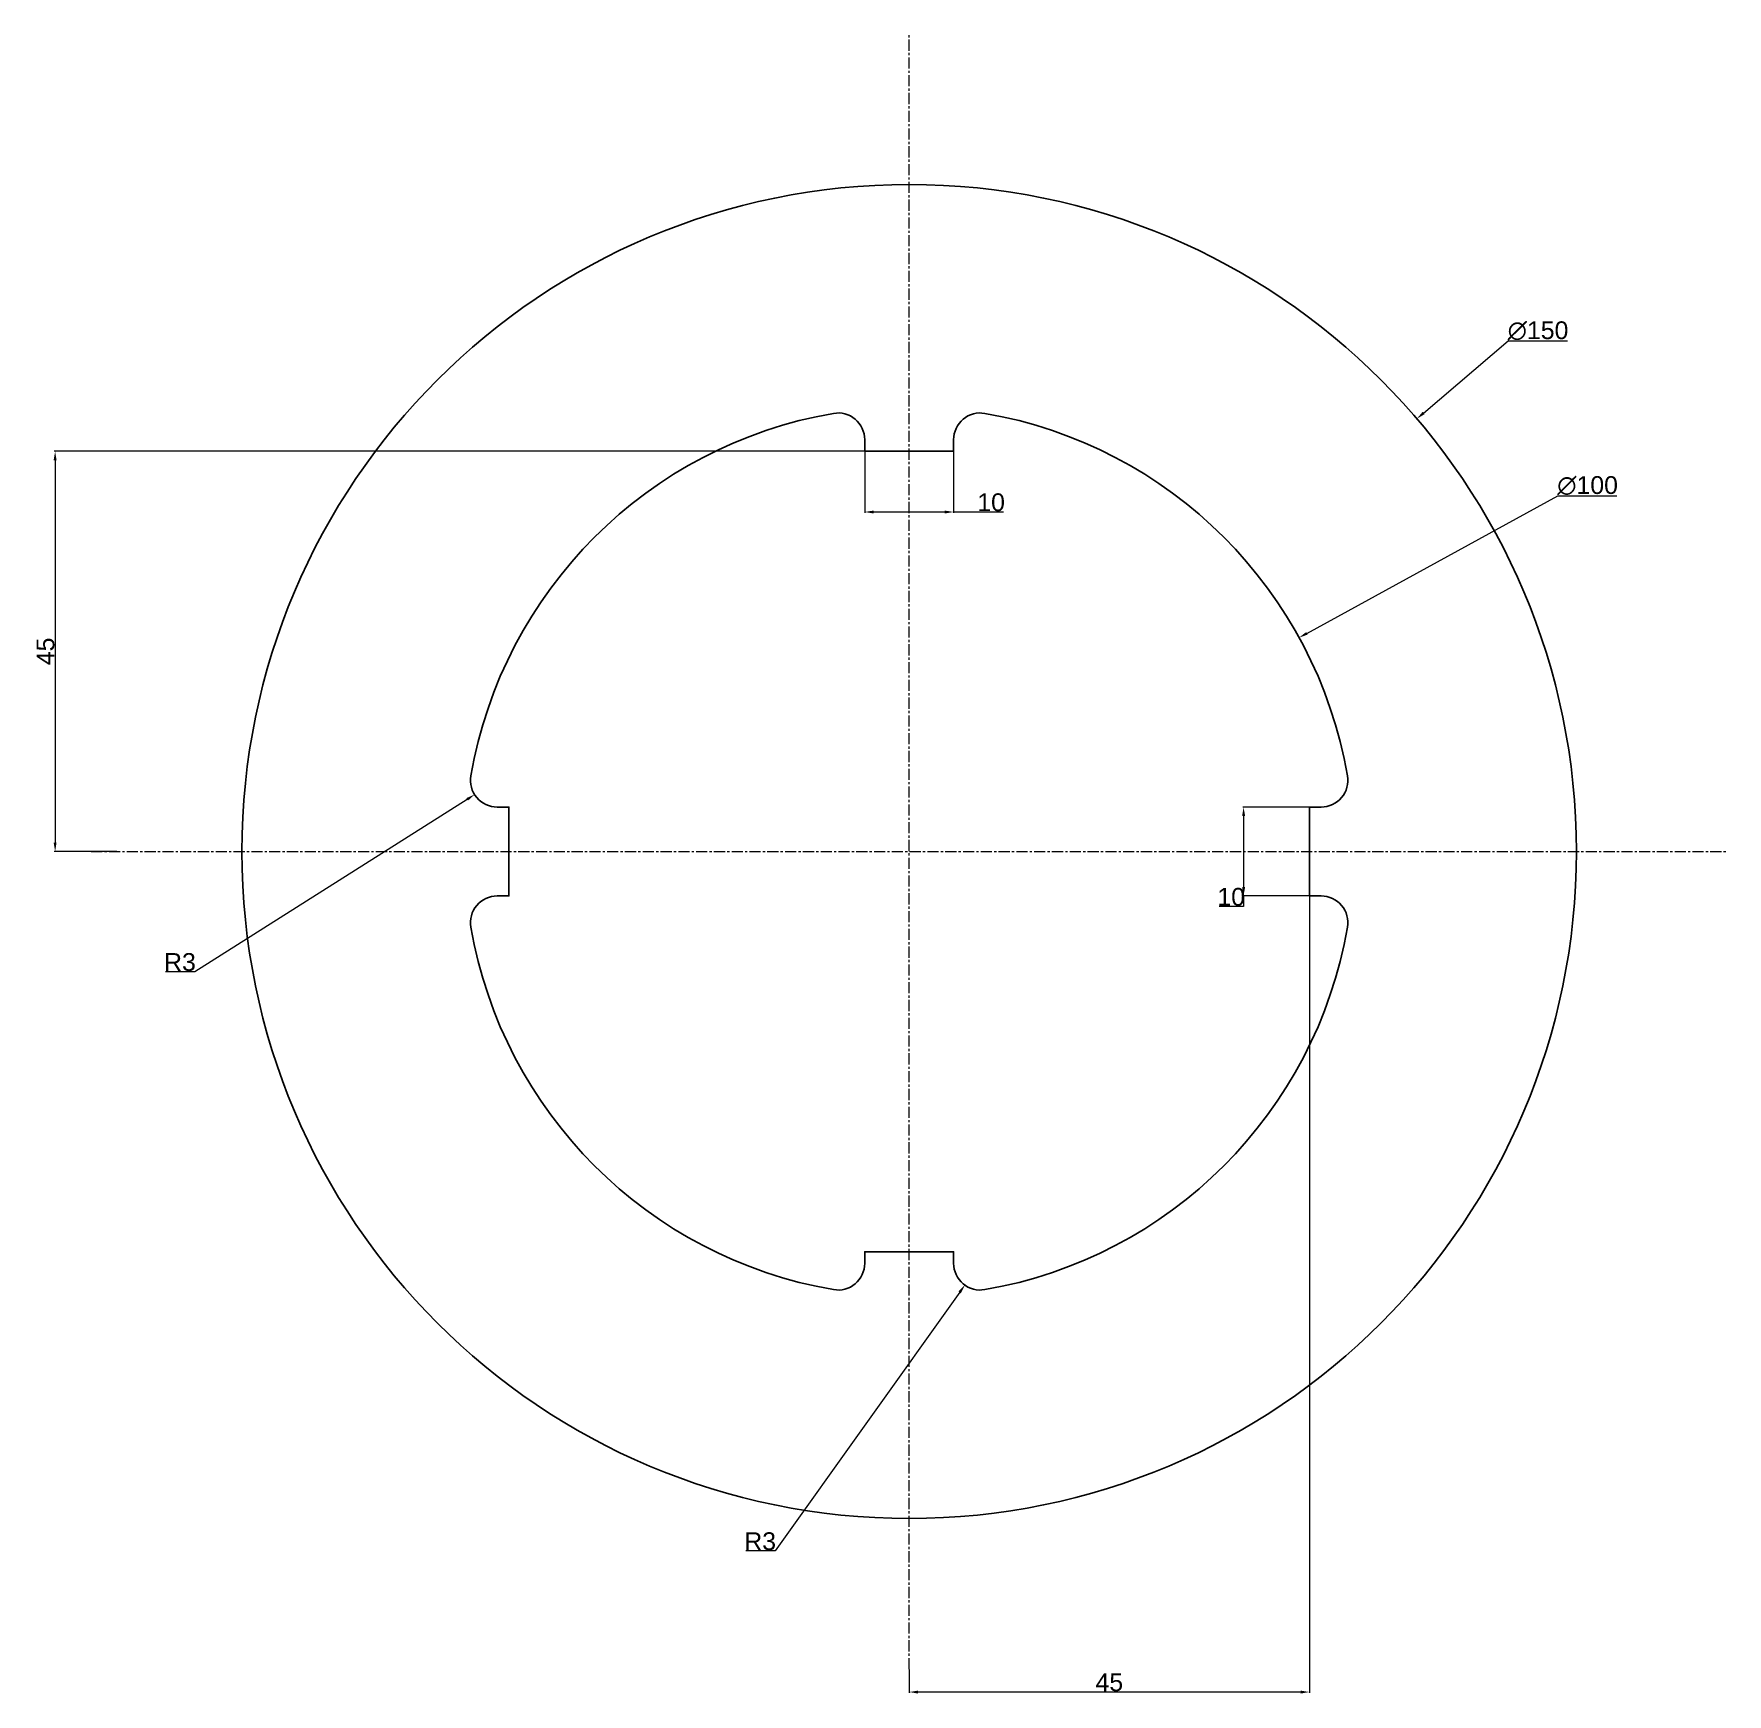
# Model space of a CAD drawing. Header units: millimetres. Extents: x -98 to 92, y -95 to 92.
import ezdxf

# ---------------------------------------------------------------- set-up
doc = ezdxf.new("R2010")
doc.units = ezdxf.units.MM
doc.header["$MEASUREMENT"] = 0
doc.linetypes.add('CENTER', pattern=[2, 1.25, -0.25, 0.25, -0.25])
doc.layers.add('AM_5', color=3, linetype='Continuous', lineweight=15)
doc.layers.add('AM_7', color=4, linetype='CENTER', lineweight=15)
doc.styles.get("Standard").update_dxf_attribs({"font": 'arial.ttf'})
doc.dimstyles.new('AM_ANSI$0', dxfattribs={"dimtxt": 2, "dimasz": 1, "dimexe": 0.1, "dimexo": 0.05, "dimgap": 0.06, "dimtad": 1, "dimtoh": 1, "dimzin": 9, "dimdsep": 46, "dimtxsty": 'Standard', "dimcen": 0, "dimclrd": 256, "dimclre": 256, "dimclrt": 2, "dimadec": 0, "dimazin": 2, "dimtp": 0.1, "dimtm": 0.1, "dimtfac": 0.71, "dimtofl": 0, "dimtmove": 0, "dimatfit": 3, "dimfxl": 1, "dimtolj": 1, "dimtzin": 7, "dimlwd": -1, "dimlwe": -1, "dimarcsym": 1})
doc.dimstyles.new('AM_ANSI$3', dxfattribs={"dimtxt": 2, "dimasz": 1, "dimexe": 0.1, "dimexo": 0.05, "dimgap": 0.06, "dimtad": 1, "dimtoh": 1, "dimzin": 9, "dimdsep": 46, "dimtxsty": 'Standard', "dimcen": 0, "dimclrd": 256, "dimclre": 256, "dimclrt": 2, "dimadec": 0, "dimazin": 2, "dimtp": 0.1, "dimtm": 0.1, "dimtfac": 0.71, "dimtofl": 0, "dimtmove": 0, "dimatfit": 0, "dimfxl": 1, "dimtolj": 1, "dimtzin": 7, "dimlwd": -1, "dimlwe": -1, "dimarcsym": 1})
doc.dimstyles.new('AM_ANSI$4', dxfattribs={"dimtxt": 2, "dimasz": 1, "dimexe": 0.1, "dimexo": 0.05, "dimgap": 0.06, "dimtad": 1, "dimtoh": 1, "dimzin": 9, "dimdsep": 46, "dimtxsty": 'Standard', "dimcen": 0, "dimclrd": 256, "dimclre": 256, "dimclrt": 2, "dimadec": 0, "dimazin": 2, "dimtp": 0.1, "dimtm": 0.1, "dimtfac": 0.71, "dimtofl": 0, "dimtmove": 0, "dimatfit": 0, "dimfxl": 1, "dimtolj": 1, "dimtzin": 7, "dimlwd": -1, "dimlwe": -1, "dimarcsym": 1})

# ---------------------------------------------------------------- blocks, each defined once
blk = doc.blocks.new('*D5')
at = {"layer": 'AM_5', "transparency": 16777216}
for p, q in [((57.83, 49.31), (67.34, 57.41)), ((67.34, 57.41), (73.99, 57.41))]:
    blk.add_line(p, q, dxfattribs=at)
blk.add_solid([(57.72, 49.44), (57.94, 49.18), (57.07, 48.66)], dxfattribs=at)
at = {"layer": 'Defpoints', "color": 0, "transparency": 16777216}
for p in [(57.07, 48.66), (-57.07, -48.66)]:
    blk.add_point(p, dxfattribs=at)
at = {"layer": 'AM_5', "color": 2, "transparency": 16777216, "insert": (70.69, 58.55), "char_height": 2, "attachment_point": 5}
blk.add_mtext('\\A1;∅150', dxfattribs=at)
blk = doc.blocks.new('*D6')
at = {"layer": 'AM_5', "transparency": 16777216}
for p, q in [((44.71, 24.53), (72.9, 40)), ((72.9, 40), (79.55, 40))]:
    blk.add_line(p, q, dxfattribs=at)
blk.add_solid([(44.63, 24.68), (44.79, 24.39), (43.83, 24.05)], dxfattribs=at)
at = {"layer": 'Defpoints', "color": 0, "transparency": 16777216}
for p in [(43.83, 24.05), (-43.83, -24.05)]:
    blk.add_point(p, dxfattribs=at)
at = {"layer": 'AM_5', "color": 2, "transparency": 16777216, "insert": (76.26, 41.14), "char_height": 2, "attachment_point": 5}
blk.add_mtext('\\A1;∅100', dxfattribs=at)
blk = doc.blocks.new('*D7')
at = {"layer": 'AM_5', "transparency": 16777216}
for p, q in [((-5.05, 45), (-96.1, 45)), ((-96, 44), (-96, 1)), ((-89.07, 0), (-96.1, 0))]:
    blk.add_line(p, q, dxfattribs=at)
for points in [[(-96.17, 44), (-95.84, 44), (-96, 45)], [(-96.17, 1), (-95.84, 1), (-96, 0)]]:
    blk.add_solid(points, dxfattribs=at)
at = {"layer": 'Defpoints', "color": 0, "transparency": 16777216}
for p in [(-5, 45), (-89.02, 0), (-96, 0)]:
    blk.add_point(p, dxfattribs=at)
at = {"layer": 'AM_5', "color": 2, "transparency": 16777216, "insert": (-97.08, 22.5), "char_height": 2, "attachment_point": 5, "rotation": 90}
blk.add_mtext('\\A1;45', dxfattribs=at)
blk = doc.blocks.new('*D8')
at = {"layer": 'AM_5', "transparency": 16777216}
for p, q in [((-5, 44.95), (-5, 38.08)), ((5, 44.95), (5, 38.08)), ((-4, 38.18), (4, 38.18)), ((5, 38.18), (10.6, 38.18))]:
    blk.add_line(p, q, dxfattribs=at)
for points in [[(-4, 38.34), (-4, 38.01), (-5, 38.18)], [(4, 38.34), (4, 38.01), (5, 38.18)]]:
    blk.add_solid(points, dxfattribs=at)
at = {"layer": 'Defpoints', "color": 0, "transparency": 16777216}
for p in [(-5, 45), (5, 45), (5, 38.18)]:
    blk.add_point(p, dxfattribs=at)
at = {"layer": 'AM_5', "color": 2, "transparency": 16777216, "insert": (9.21, 39.26), "char_height": 2, "attachment_point": 5}
blk.add_mtext('\\A1;10', dxfattribs=at)
blk = doc.blocks.new('*D9')
at = {"layer": 'AM_5', "transparency": 16777216}
for p, q in [((45, -5.05), (45, -94.62)), ((0, -92), (0, -94.62)), ((44, -94.52), (1, -94.52))]:
    blk.add_line(p, q, dxfattribs=at)
for points in [[(1, -94.36), (1, -94.69), (0, -94.52)], [(44, -94.36), (44, -94.69), (45, -94.52)]]:
    blk.add_solid(points, dxfattribs=at)
at = {"layer": 'Defpoints', "color": 0, "transparency": 16777216}
for p in [(45, -5), (0, -91.95), (0, -94.52)]:
    blk.add_point(p, dxfattribs=at)
at = {"layer": 'AM_5', "color": 2, "transparency": 16777216, "insert": (22.5, -93.44), "char_height": 2, "attachment_point": 5}
blk.add_mtext('\\A1;45', dxfattribs=at)
blk = doc.blocks.new('*D10')
at = {"layer": 'AM_5', "transparency": 16777216}
for p, q in [((44.95, 5), (37.49, 5)), ((37.59, 4), (37.59, -4)), ((44.95, -5), (37.49, -5)), ((37.59, -5), (37.59, -6.19)), ((37.59, -6.19), (34.86, -6.19))]:
    blk.add_line(p, q, dxfattribs=at)
for points in [[(37.43, 4), (37.76, 4), (37.59, 5)], [(37.43, -4), (37.76, -4), (37.59, -5)]]:
    blk.add_solid(points, dxfattribs=at)
at = {"layer": 'Defpoints', "color": 0, "transparency": 16777216}
for p in [(45, 5), (37.59, -5), (45, -5)]:
    blk.add_point(p, dxfattribs=at)
at = {"layer": 'AM_5', "color": 2, "transparency": 16777216, "insert": (36.2, -5.11), "char_height": 2, "attachment_point": 5}
blk.add_mtext('\\A1;10', dxfattribs=at)
blk = doc.blocks.new('*D13')
at = {"layer": 'AM_5', "transparency": 16777216}
for p, q in [((5.68, -49.57), (-15.08, -78.65)), ((-15.08, -78.65), (-18.36, -78.65))]:
    blk.add_line(p, q, dxfattribs=at)
blk.add_solid([(5.54, -49.47), (5.81, -49.67), (6.26, -48.76)], dxfattribs=at)
at = {"layer": 'Defpoints', "color": 0, "transparency": 16777216}
for p in [(8, -46.31), (6.26, -48.76)]:
    blk.add_point(p, dxfattribs=at)
at = {"layer": 'AM_5', "color": 2, "transparency": 16777216, "insert": (-16.75, -77.57), "char_height": 2, "attachment_point": 5}
blk.add_mtext('\\A1;R3', dxfattribs=at)
blk = doc.blocks.new('*D14')
at = {"layer": 'AM_5', "transparency": 16777216}
for p, q in [((-49.69, 5.86), (-80.3, -13.52)), ((-80.3, -13.52), (-83.59, -13.52))]:
    blk.add_line(p, q, dxfattribs=at)
blk.add_solid([(-49.78, 6), (-49.6, 5.72), (-48.85, 6.4)], dxfattribs=at)
at = {"layer": 'Defpoints', "color": 0, "transparency": 16777216}
for p in [(-46.31, 8), (-48.85, 6.4)]:
    blk.add_point(p, dxfattribs=at)
at = {"layer": 'AM_5', "color": 2, "transparency": 16777216, "insert": (-81.97, -12.44), "char_height": 2, "attachment_point": 5}
blk.add_mtext('\\A1;R3', dxfattribs=at)

msp = doc.modelspace()

# ---------------------------------------------------------------- linework, layer by layer
for points in [[(-5, 46.314), (-5, 45), (5, 45), (5, 46.314)], [(-46.314, -5), (-45, -5), (-45, 5), (-46.314, 5)], [(46.314, 5), (45, 5), (45, -5), (46.314, -5)], [(5, -46.314), (5, -45), (-5, -45), (-5, -46.314)]]:
    msp.add_lwpolyline(points)
msp.add_circle((0, 0), 75)
for centre, radius, start, end in [((0, 0), 50, 99.80019, 170.19981), ((-8, 46.314), 3, 0, 99.80019), ((8, 46.314), 3, 80.19981, 180), ((0, 0), 50, 9.80019, 80.19981), ((-46.314, 8), 3, 170.19981, 270), ((46.314, 8), 3, 270, 9.80019), ((-46.314, -8), 3, 90, 189.80019), ((46.314, -8), 3, 350.19981, 90), ((0, 0), 50, 189.80019, 260.19981), ((0, 0), 50, 279.80019, 350.19981), ((-8, -46.314), 3, 260.19981, 360), ((8, -46.314), 3, 180, 279.80019)]:
    msp.add_arc(centre, radius, start, end)
at = {"layer": 'AM_7'}
for p, q in [((0, -91.946), (0, 91.946)), ((-91.946, 0), (91.946, 0))]:
    msp.add_line(p, q, dxfattribs=at)

# ---------------------------------------------------------------- dimensions: what is measured, and where the dimension line sits
at = {"layer": 'AM_5'}
dim = msp.add_diameter_dim_2p(p1=(-57.071, -48.661), p2=(57.071, 48.661), dimstyle='AM_ANSI$3', override={"dimpost": ''}, dxfattribs=at)
dim.commit()
dim.dimension.update_dxf_attribs({"geometry": '*D5', "text_midpoint": (70.692, 57.415), "dimtype": 163})
for base, p1, p2, angle, picture, middle in [((-96.003, 0), (-5, 45), (-89.019, 0), 90, '*D7', (-97.08, 22.5)), ((0, -94.522), (45, -5), (0, -91.946), 0, '*D9', (22.5, -93.445))]:
    dim = msp.add_linear_dim(base=base, p1=p1, p2=p2, angle=angle, dimstyle='AM_ANSI$0', override={"dimpost": ''}, dxfattribs=at)
    dim.commit()
    dim.dimension.update_dxf_attribs({"geometry": picture, "text_midpoint": middle})
for base, p1, p2, angle, picture, middle in [((5, 38.176), (-5, 45), (5, 45), 0, '*D8', (9.206, 38.176)), ((37.592, -5), (45, 5), (45, -5), 90, '*D10', (36.197, -6.191))]:
    dim = msp.add_linear_dim(base=base, p1=p1, p2=p2, angle=angle, dimstyle='AM_ANSI$0', dxfattribs=at)
    dim.commit()
    dim.dimension.update_dxf_attribs({"geometry": picture, "text_midpoint": middle, "dimtype": 160})
dim = msp.add_diameter_dim_2p(p1=(-43.834, -24.053), p2=(43.834, 24.053), dimstyle='AM_ANSI$3', dxfattribs=at)
dim.commit()
dim.dimension.update_dxf_attribs({"geometry": '*D6', "text_midpoint": (76.258, 40.005), "dimtype": 163})
dim = msp.add_radius_dim(center=(-46.314, 8), mpoint=(-48.849, 6.395), dimstyle='AM_ANSI$4', dxfattribs=at)
dim.commit()
dim.dimension.update_dxf_attribs({"geometry": '*D14', "text_midpoint": (-81.974, -13.519), "dimtype": 164})
dim = msp.add_radius_dim(center=(8, -46.314), mpoint=(6.257, -48.756), dimstyle='AM_ANSI$4', override={"dimpost": ''}, dxfattribs=at)
dim.commit()
dim.dimension.update_dxf_attribs({"geometry": '*D13', "text_midpoint": (-16.752, -78.65), "dimtype": 164})

doc.saveas('drawing.dxf')
